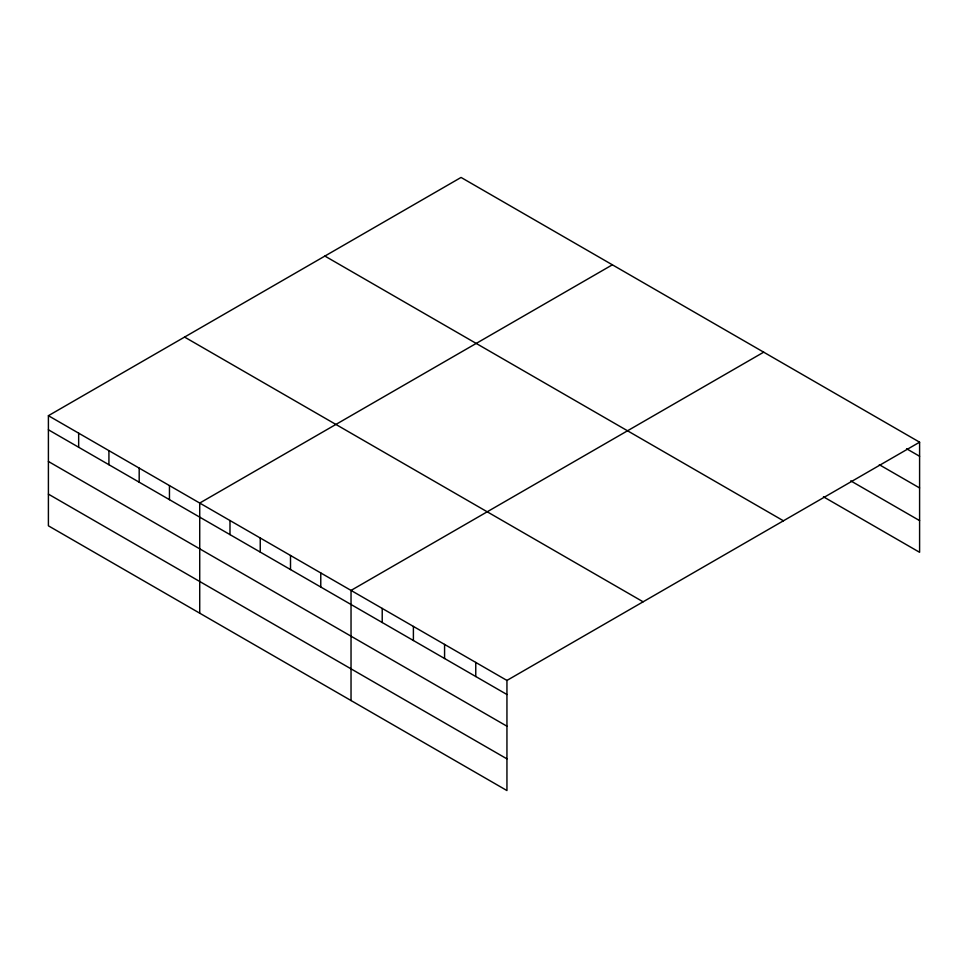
<?xml version="1.0" encoding="UTF-8"?>
<svg xmlns="http://www.w3.org/2000/svg" width="968" height="968" viewBox="0 0 968 968"><rect width="100%" height="100%" fill="white"/><g stroke="black" fill="none" stroke-linecap="round" stroke-linejoin="round"><path stroke-width="1.45" d="M506.942 726.206L506.942 680.431L48.4 415.695L48.4 525.818L506.942 790.553L506.942 726.206L48.4 461.47M823.453 496.802L919.6 552.304L919.6 442.182L461.058 177.447L48.4 415.695M612.381 264.808L199.723 503.058L199.723 613.18M763.691 352.171L351.033 590.419L351.033 700.542M506.942 680.431L919.6 442.182M906.605 448.765L919.6 456.267M879.319 464.713L919.6 487.957M850.739 480.866L919.6 520.615M324.885 256.06L783.427 520.796M184.573 337.07L643.115 601.806M48.4 429.78L506.942 694.516M48.4 494.128L506.942 758.864M475.76 662.427L475.76 676.511M444.578 644.422L444.578 658.506M413.396 626.417L413.396 640.514M382.215 608.412L382.215 622.509M320.771 572.947L320.771 587.031M290.509 555.475L290.509 569.559M260.247 538.002L260.247 552.087M229.985 520.53L229.985 534.614M169.46 485.585L169.46 499.669M139.186 468.113L139.186 482.197M108.924 450.64L108.924 464.725M78.662 433.168L78.662 447.252"/></g></svg>
